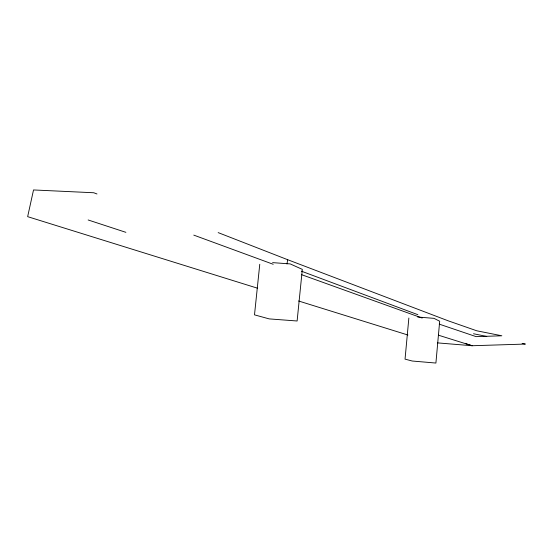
<?xml version="1.0" encoding="UTF-8"?>
<svg xmlns="http://www.w3.org/2000/svg" width="553" height="553" viewBox="0 0 553 553"><rect width="100%" height="100%" fill="white"/><g stroke="black" fill="none" stroke-linecap="round" stroke-linejoin="round"><path stroke-width="0.83" d="M408.861 318.023L405.045 359.132L412.234 361.019L435.902 363.051L439.69 321.224L433.987 318.355L417.633 317.014M259.765 264.286L254.498 314.851L269.193 318.894L297.113 320.996L302.325 269.38L290.214 263.919L272.608 262.634M286.986 263.947L287.657 259.703L218.165 232.613M437.534 342.888L472.151 345.736L525.35 344.063L522.108 343.454M473.513 333.749L486.771 336.452M257.415 288.175L27.65 216.658L33.526 189.949L93.754 192.755L96.982 193.972M298.585 300.991L407.893 335.014M438.398 335.173L472.165 345.756L465.585 343.586M88.148 219.97L125.897 232.336M422.167 318.051L301.503 274.647M439.22 324.127L476.112 336.632L501.827 335.782L476.776 330.791L448.089 320.775L287.657 259.703M193.778 235.115L273.21 264.286M417.874 314.692L301.371 271.164"/></g></svg>
